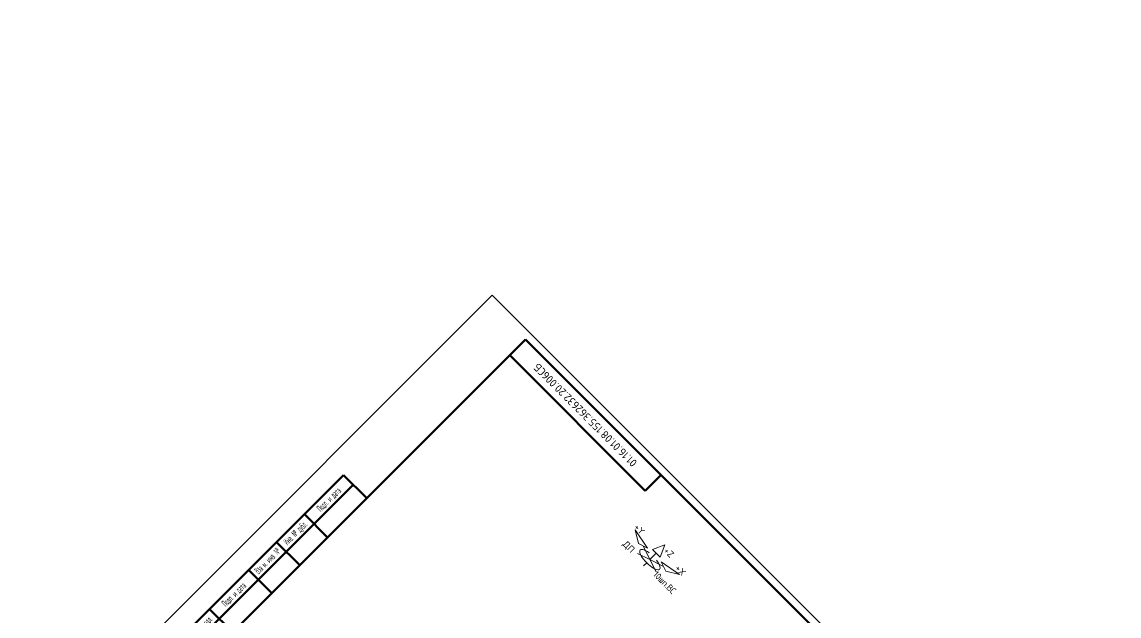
# Model space of a CAD drawing. Header units: millimetres. Extents: x -1501 to 8157, y -8271 to 1386.
# Drawn here: x 3991.2 to 4392.1, y -3989.4 to -3772.3 of the extents above; entities that cross this region are included whole.
import ezdxf
from ezdxf.enums import TextEntityAlignment as Align

# ---------------------------------------------------------------- set-up
doc = ezdxf.new("R2010")
doc.units = ezdxf.units.MM
doc.header["$MEASUREMENT"] = 0
doc.layers.add('OFORMLENIE', color=7, linetype='Continuous', lineweight=25)
doc.layers.add('подложка', color=253, linetype='Continuous', lineweight=13)
doc.layers.add('непечат', color=2, linetype='Continuous', plot=False)
doc.styles.add('GOST_2.304', font='CS_Gost2304.shx', dxfattribs={"height": 2.5})
doc.styles.add('Style-CS_Gost2304', font='CS_Gost2304.shx')
doc.styles.add('TNR_30', font='times.ttf', dxfattribs={"height": 3})

# ---------------------------------------------------------------- blocks, each defined once
blk = doc.blocks.new('*U21')
at = {"color": 0, "linetype": 'ByBlock', "lineweight": -2}
blk.add_lwpolyline([(420, 297), (0, 297), (0, 0), (420, 0)], close=True, dxfattribs=at)
at = {"color": 0, "linetype": 'ByBlock', "lineweight": 50}
blk.add_lwpolyline([(20, 292), (415, 292), (415, 5), (20, 5)], close=True, dxfattribs=at)
at = {"color": 0, "linetype": 'ByBlock', "lineweight": -2, "style": 'TNR_30'}
blk.add_attdef('ВЕРХНИЙ_НОМЕР_ЛИСТА', text='', height=3, dxfattribs=at).set_placement((410, 287), align=Align.MIDDLE_CENTER)
blk = doc.blocks.new('ST_Left')
at = {"color": 0, "linetype": 'ByBlock', "lineweight": 50}
for p, q in [((8, 150), (8, 5)), ((20, 150), (8, 150)), ((13, 5), (13, 150)), ((8, 115), (20, 115)), ((8, 90), (20, 90)), ((20, 65), (8, 65)), ((20, 30), (8, 30)), ((8, 5), (20, 5))]:
    blk.add_line(p, q, dxfattribs=at)
at = {"color": 0, "linetype": 'ByBlock', "lineweight": -2, "style": 'GOST_2.304'}
for s, p in [('Подп. и дата', (10.5, 132.5)), ('Инв. № дубл.', (10.5, 102.5)), ('Вза м. инв. №', (10.5, 77.5)), ('Подп. и дата', (10.5, 47.5)), ('Инв. № подл.', (10.5, 17.5))]:
    blk.add_text(s, height=2.5, rotation=90, dxfattribs=at).set_placement(p, align=Align.MIDDLE_CENTER)
at = {"color": 0, "linetype": 'ByBlock', "lineweight": -2, "style": 'GOST_2.304', "flags": 8}
for tag, p in [('ДУБЛ_ДАТА', (16.5, 141.25)), ('НОМЕР_ДУБЛ', (16.5, 102.5)), ('ВЗАМ_ИНВ', (16.5, 77.5)), ('ИНВ_ДАТА', (16.5, 56.25)), ('ИНВ_НОМЕР', (16.5, 17.5))]:
    blk.add_attdef(tag, text='', height=2.5, rotation=90, dxfattribs=at).set_placement(p, align=Align.MIDDLE_CENTER)
blk = doc.blocks.new('ST_Top')
at = {"color": 0, "linetype": 'ByBlock', "lineweight": 50}
blk.add_line((70, 0), (70, -14), dxfattribs=at)
at = {"color": 0, "linetype": 'ByBlock', "lineweight": 50, "extrusion": (0, 1, 0)}
blk.add_line((0, -14), (70, -14), dxfattribs=at)
at = {"color": 0, "linetype": 'ByBlock', "lineweight": -2, "style": 'GOST_2.304', "width": 0.7, "flags": 4}
blk.add_attdef('ШИФР', text='', height=5, rotation=180, dxfattribs=at).set_placement((35, -7), align=Align.MIDDLE_CENTER)

msp = doc.modelspace()

# ---------------------------------------------------------------- linework, layer by layer
at = {"layer": 'непечат', "color": 3, "extrusion": (-0.57735, -0.57735, 0.57735)}
msp.add_lwpolyline([(-1387.86, 992.34), (10962.33, 992.34), (10962.33, -1271.92), (-1387.86, -1271.92)], close=True, dxfattribs=at)
at = {"layer": 'подложка', "color": 252, "extrusion": (-0.57735, -0.57735, 0.57735)}
for p, q in [((4220.68, -3968.74, 243.51), (4218.18, -3963.74, 246.01)), ((4220.68, -3968.74, 243.51), (4216.18, -3966.49, 241.26)), ((4220.68, -3968.74, 243.51), (4223.01, -3966.41, 248.17)), ((4220.68, -3968.74, 243.51), (4222.93, -3973.24, 241.26)), ((4220.68, -3968.74, 243.51), (4225.68, -3971.24, 246.01)), ((4218.34, -3971.07, 238.84), (4219.51, -3969.91, 241.17))]:
    msp.add_line(p, q, dxfattribs=at)
msp.add_ellipse((4220.68, -3968.74, 243.51), major_axis=(-3.54, 3.54), ratio=0.57735, start_param=5.105088, end_param=10.602875, dxfattribs=at)
at = {"layer": 'подложка', "color": 252}
for points in [[(4215.26, -3957.91, 248.92), (4219.84, -3964.57, 246.84), (4216.51, -3962.91, 245.17)], [(4226.07, -3963.35, 254.3), (4221.6, -3964.99, 248.17), (4224.42, -3967.82, 248.17)], [(4231.51, -3974.16, 248.92), (4224.84, -3969.57, 246.84), (4226.51, -3972.91, 245.17)]]:
    msp.add_3dface(points, dxfattribs=at)

# ---------------------------------------------------------------- block references
at = {"layer": 'OFORMLENIE', "extrusion": (-0.57735, -0.57735, 0.57735)}
for name in ['*U21', 'ST_Left']:
    msp.add_blockref(name, (5681.76, 59.27), dxfattribs=at)
ref = msp.add_blockref('ST_Top', (5701.76, 351.27), dxfattribs=at)
ref.add_attrib('ШИФР', '01.16.01.08.155.362632.20.006СБ', dxfattribs={"layer": '0', "color": 0, "linetype": 'ByBlock', "lineweight": -2, "extrusion": (-0.57735, -0.57735, 0.57735), "height": 5, "rotation": 180, "style": 'GOST_2.304', "width": 0.7}).set_placement((5736.76, 344.27), align=Align.MIDDLE_CENTER)

# ---------------------------------------------------------------- texts
at = {"layer": 'подложка', "color": 252, "extrusion": (-0.57735, -0.57735, 0.57735), "style": 'Style-CS_Gost2304'}
for s, width, p in [('+Y', 0.75, (5778.29, 312.67, -4.87)), ('ДП', 0.75, (5779.79, 300.05, -4.87)), ('+Z', 0.75, (5792.04, 315.42, -4.87)), ('10шп.ВС', 0.628788, (5795.54, 300.05, -4.87))]:
    msp.add_text(s, height=4.125, dxfattribs=dict(at, width=width)).set_placement(p, align=Align.TOP_LEFT)
at = {"layer": 'подложка', "color": 252, "extrusion": (-0.57735, -0.57735, 0.57735), "style": 'Style-CS_Gost2304', "width": 0.75}
msp.add_text('+X', height=4.125, dxfattribs=at).set_placement((5803.43, 312.67, -4.87), align=Align.TOP_RIGHT)

doc.saveas('drawing.dxf')
